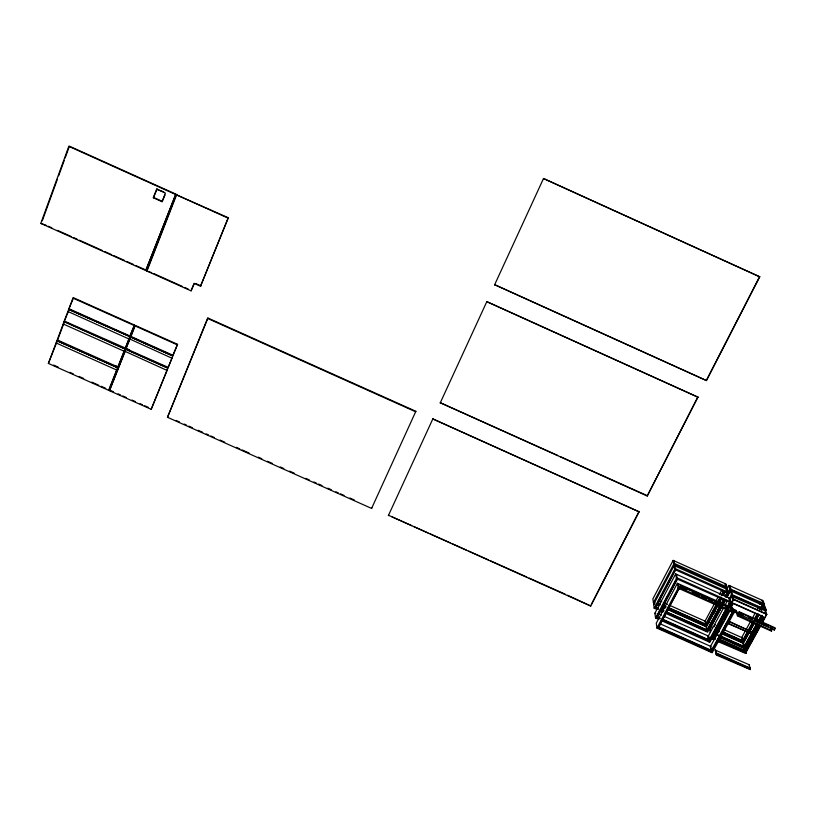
<?xml version="1.0" encoding="UTF-8"?>
<svg xmlns="http://www.w3.org/2000/svg" width="816" height="816" viewBox="0 0 816 816"><rect width="100%" height="100%" fill="white"/><g stroke="black" fill="none" stroke-linecap="round" stroke-linejoin="round"><path stroke-width="1.22" d="M57.528 340.027L117.983 367.027M759.767 276.808L543.507 178.51L759.767 276.808L706.493 380.582L494.629 284.682L706.493 380.582M168.229 367.384L125.929 348.667L130.142 338.65M171.788 358.142L129.713 338.977L130.509 336.937M129.713 338.977L130.152 338.507M697.966 397.178L486.815 301.655L697.966 397.178L647.231 496.006L440.283 402.737L557.675 455.44M639.112 511.816L432.837 418.914L639.112 511.816L590.743 606.033L388.477 515.263M125.705 349.238L124.868 351.574L125.256 350.931M40.8 223.411L68.819 146.35L69.431 146.186L175.828 194.116L145.768 270.524L40.8 223.411L46.043 225.216M42.299 220.779L57.365 179.336M58.66 175.787L64.26 160.395M65.117 158.018L68.993 147.37M56.712 342.241L56.192 342.985L116.678 370.015L117.188 369.271L109.15 389.875L108.61 390.323L48.379 363.426L72.93 298.085L73.511 297.738L134.467 325.033L129.877 335.988L69.003 308.744L73.073 298.931M56.743 342.363L48.379 363.426M68.105 312.151L64.352 321.116L125.44 348.116L129.305 338.12L128.816 338.915L68.126 311.569M415.864 411.295L415.681 411.784L207.529 318.413L167.494 417.292L371.596 508.419L415.864 411.295L207.958 318.046L207.529 318.413M165.046 195.014L162.058 201.705L153.337 197.788L156.662 189.149L163.7 191.872M153.337 197.788L157.162 188.924M162.058 201.705L165.383 193.086L156.662 189.149M145.768 270.524L175.828 194.116M146.625 270.912L176.225 194.738L228.276 217.75L200.512 286.243L194.065 283.346L191.066 290.863L146.625 270.912L151.684 272.646M147.594 269.423L176.705 194.514M108.61 390.323L134.467 325.033M124.909 351.268L166.913 370.372L167.392 369.628L151.184 409.326L109.456 390.691L125.929 348.667M130.988 335.896L125.684 349.136L167.759 367.965M130.733 336.365L172.91 355.246L177.541 344.332L135.313 325.421L134.803 325.798L130.489 336.845L172.686 355.817L130.57 336.773M109.456 390.691L125.348 350.921M131.162 336.049L134.854 326.604M371.596 508.419L371.831 507.838M194.086 284.08L191.066 290.863M151.184 409.326L177.541 344.332M200.512 286.243L228.276 217.75M207.958 318.046L167.494 417.292M388.334 515.661L432.837 418.914M440.171 403.053L486.815 301.655M494.567 284.906L543.507 178.51M115.688 365.864L118.085 366.945L124.542 350.421L124.052 351.176L63.322 324.034L63.862 323.269L57.671 339.884M591.304 604.442L639.061 511.418M647.231 496.006L697.864 396.872M706.381 380.287L759.614 276.583M726.005 590.09L727.189 587.887L726.179 584.144L673.139 560.388L652.882 598.893L653.412 602.698L654.677 603.269M673.373 561.031L673.618 561.683M653.412 602.698L673.802 563.978L673.139 560.388M655.921 609.042L654.187 608.267L653.647 604.381L674.291 565.284L673.965 564.182L674.526 564.845L674.047 564.631M674.363 563.978L674.077 560.806M674.434 564.397L674.118 563.336L726.475 586.786L726.25 588.55L725.648 587.877L726.25 588.55M674.526 564.845L674.669 563.958M654.35 604.166L655.044 603.942M674.108 566.661L675.046 565.998L675.342 569.221M655.064 608.206L654.758 607.114M654.187 608.267L674.781 569.231L673.812 565.07M654.891 608.042L658.543 609.134M658.93 600.321L661.817 594.844M662.98 592.661L669.905 579.523M672.792 574.046L675.107 569.67M655.534 607.339L675.179 570.088L674.71 569.874L675.271 570.547L655.595 607.818M727.709 594.028L727.107 593.334L727.709 594.028L727.943 592.232L675.097 568.568L675.648 569.201L675.026 569.884M675.505 570.098L675.648 569.201M657.308 618.803L655.544 618.018L654.881 613.255L675.648 573.934L729.994 598.261L731.258 602.942L728.882 607.318M675.668 575.045L676.617 574.362L677.056 578.411M655.544 618.018L676.484 578.432L675.648 573.934M655.962 617.732L656.513 618.457L655.901 617.273L656.676 617.508M656.268 617.794L659.981 618.905M657.431 615.499L660.96 608.838M662.133 606.614L667.417 596.618M670.354 591.07L675.638 581.074M730.279 603.616L729.667 602.912L730.279 603.616L730.514 601.79L676.801 577.738L677.219 579.309L676.739 579.095L676.984 579.758L656.982 617.569L676.984 579.758M677.219 579.309L677.372 578.391M677.392 583.287L656.268 623.169L656.951 628.096L712.164 652.749L733.931 612.847L732.625 608.012L677.392 583.287L678.249 587.938L656.951 628.096M677.637 583.96L677.892 584.633M660.593 622.271L661.756 620.078M664.652 614.611L667.559 609.144M668.722 606.951L669.875 604.768M672.782 599.291L675.679 593.824M678.83 587.897L678.371 583.726M678.086 589.897L658.41 627.637L678.759 589.285L678.575 587.224L735.451 612.561L736.277 611.051L736.083 610.348L680.432 585.439L679.748 587.642L680.432 585.439M678.331 587.673L679.147 587.887L679.004 588.836L678.504 588.611M671.986 633.767L657.859 628.014M679.004 588.836L679.147 587.887M714.602 603.422L705.034 621.149L705.687 624.148L715.918 605.237M715.795 601.208L718.192 596.782M719.386 594.568L721.783 590.131M725.24 584.807L725.24 583.726L726.24 587.224M717.713 601.902L720.12 597.455M721.324 595.231L723.731 590.784M716.621 604.574L705.901 625.097L716.744 605.044M717.825 602.341L720.232 597.893M721.436 595.67L723.843 591.212M726.485 588.112L725.883 587.438L726.597 587.214M706.758 623.251L710.971 615.468M712.776 612.122L715.785 606.563M718.192 602.116L719.998 598.781M721.793 595.445L724.2 590.998M726.475 586.786L726.005 587.653L673.659 564.213M705.667 625.525L706.37 625.311L668.212 608.246M718.549 601.708L720.956 597.251M722.16 595.027L723.965 591.682M726.005 587.908L726.118 587M706.86 623.699L708.665 620.364M709.869 618.14L711.073 615.917M712.878 612.571L715.285 608.124M718.896 601.443L720.1 599.219M723.109 593.65L724.312 591.427M717.672 605.482L706.37 626.382L667.794 609.134M719.457 602.188L721.242 598.883M723.027 595.588L724.812 592.294M718.366 604.513L706.279 626.841L706.952 629.901L719.916 605.962M719.569 602.279L721.385 598.934M723.19 595.578L725.006 592.232M726.454 589.56L727.229 592.457M708.308 623.669L709.492 621.486M713.633 613.836L715.408 610.552M726.648 589.784L729.014 585.419L763.133 600.698L764.388 604.554L761.369 610.021M729.014 586.49L729.953 585.837L730.738 588.693L730.024 588.917L763.613 603.422L763.429 605.207L762.807 604.513L763.429 605.207M721.099 603.779L723.455 599.434M725.22 596.159L726.995 592.895M720.028 606.41L707.166 630.87L720.151 606.89M721.803 603.136L723.568 599.872M725.342 596.608L727.107 593.334M727.954 593.589L727.342 592.895L728.066 592.671M708.013 629.024L716.856 612.704M718.631 609.44L720.395 606.176M722.16 602.912L723.935 599.648M725.699 596.374L727.464 593.11L675.77 569.966M706.931 631.298L706.258 629.717M721.925 603.626L724.282 599.26M725.465 597.077L727.229 593.813M727.474 593.375L727.586 592.457M708.115 629.493L715.193 616.417M718.733 609.889L719.916 607.706M722.272 603.35L724.047 600.086M728.249 592.467L730.034 589.162L729.014 585.419M726.893 597.139L730.514 590.468L730.269 588.479M707.401 631.513L665.397 612.204M715.204 617.355L716.407 615.131M721.456 606.665L707.645 632.155L665.224 613.193M722.66 604.442L725.067 600.015M726.862 596.69L728.668 593.365L727.637 589.55L674.098 565.57M730.279 589.815L730.748 590.029L730.381 588.907M710.134 628.055L710.134 626.994L710.603 627.198L721.466 607.165M723.272 603.82L725.087 600.484M730.748 590.029L730.861 589.121M710.267 632.42L709.594 629.391L721.538 607.349M723.323 604.044L725.71 599.638M726.913 597.434L730.493 590.825L764.939 606.247L766.214 610.174L764.99 612.377M730.493 591.916L731.442 591.253L732.248 594.16L731.524 594.385L765.571 609.47M723.19 608.593L708.298 636.041L709.165 639.989L725.944 609.083M724.975 605.299L727.352 600.913M714.102 626.78L715.306 624.566M729.137 599.077L731.544 594.65L730.493 590.825M729.657 600.311L732.023 595.955L731.768 593.946M729.994 598.301L731.177 596.129M730.116 598.74L731.891 595.476L731.411 595.262M731.779 595.303L732.258 595.517L731.891 594.385M732.258 595.517L732.37 594.599M732.421 596.629L733.717 599.801L732.421 596.629L732.992 600.025M727.75 605.768L729.545 602.463M662.296 619.946L709.859 641.192L708.9 641.855L709.033 640.897M726.067 609.542L709.379 640.978L726.791 608.93M727.862 606.227L729.667 602.912M732.901 596.843L765.316 610.807L766.54 614.499M710.848 637.99L719.834 621.435M721.038 619.232L726.434 609.297M728.229 605.992L730.514 601.79M727.994 606.716L729.8 603.401M730.045 602.953L730.147 602.014L730.524 603.177M708.788 641.345L709.512 641.121L691.58 633.104M710.95 638.469L712.745 635.154M719.355 623.006L715.754 629.636L719.273 631.074M721.15 619.691L726.556 609.756M727.688 609.501L709.869 642.294L661.929 620.874M713.745 639.703L712.501 637.724L727.484 610.164M729.28 606.859L733.472 599.148L766.775 614.06L762.674 622.21M728.198 609.521L712.603 638.194L715.244 639.295M729.402 607.308L733.594 599.587L766.928 614.509M733.717 599.801L733.135 596.394M712.725 638.704L712.837 637.765L715.122 638.775M722.986 621.731L714.755 637.531L729.065 611.225M724.18 619.538L728.943 610.776M730.728 607.492L733.115 603.106M730.85 607.94L733.237 603.554L763.654 617.171L760.634 622.639M729.943 610.694L710.552 646.323L711.45 650.393L732.187 612.337M711.073 651.78L711.562 651.994M732.309 612.806L711.674 651.423L732.309 612.806L732.799 613.03M657.778 626.433L711.94 650.617L733.176 611.653L733.186 613.081L732.442 613.316M732.697 612.857L732.799 611.898L733.186 613.081M716.785 642.406L712.042 651.107L657.849 626.902M719.753 636.959L727.464 622.822M730.432 617.375L732.207 614.111M711.919 652.086L657.92 627.422L658.175 628.085M749.404 668.314L750.179 669.589L750.281 668.6L716.03 653.412L715.295 650.138L749.231 664.744L749.894 668.539L749.231 664.744M736.726 612.316L738.082 615.652L736.726 612.316L737.338 615.886L771.528 631.186L770.743 627.535M737.215 612.53L737.47 612.082L738.082 615.652M716.03 653.412L715.54 649.689M716.264 654.452L716.387 653.463L716.509 655.115L749.69 669.375M739.225 611.755L738.592 613.969L774.364 629.983L775.2 628.473L774.965 627.749L739.225 611.755L738.592 613.969M750.802 620.996L741.703 637.541L742.54 640.631L752.903 621.792M752.627 617.692L755.045 613.275M757.472 608.869L758.686 606.665M759.9 604.452L761.114 602.249M754.739 618.477L757.177 614.04M759.614 609.613L762.664 604.075M742.57 642.029L742.897 641.733M747.548 632.227L742.805 641.6L753.188 622.741M748.772 630.013L753.046 622.251M754.871 618.926L757.309 614.489M763.674 604.768L763.042 604.085L763.756 603.86M723.608 632.165L743.009 640.835L752.77 623.118M755.208 618.681L757.646 614.254M763.613 603.422L763.133 604.289L729.79 589.356M755.024 619.415L758.074 613.867M760.522 609.43L762.96 604.993M763.205 604.564L763.286 603.646M748.017 632.431L743.141 641.305L722.578 632.114M749.241 630.217L751.067 626.892M748.7 633.022L743.274 642.875L722.262 633.481M749.904 630.829L754.127 623.159M755.942 619.874L758.962 614.407M754.321 623.373L743.294 643.385L744.141 646.527L756.697 623.771M756.157 620.038L759.217 614.479M761.675 610.031L762.899 607.808M763.98 606.91L763.99 605.829L765.184 609.46M758.492 620.517L760.879 616.182M744.039 647.435L744.651 648.159L720.661 636.898M751.454 633.991L744.416 647.516L757.585 623.638M752.648 631.819L756.84 624.23M758.635 620.976L761.624 615.55M751.791 633.736L744.141 647.598L743.672 647.394L744.651 648.159M752.984 631.564L756.575 625.066M758.972 620.731L761.96 615.315M765.428 609.022L764.949 609.899L731.289 594.823M744.172 647.945L743.101 645.283M758.778 621.476L761.777 616.049M766.051 614.285L765.102 609.256M751.924 634.205L744.743 647.21L720.548 636.398M754.922 628.779L756.718 625.525M759.706 620.109L760.9 617.936M744.671 649.291L758.288 624.515M760.114 621.211L762.552 616.794M718.233 639.091L744.957 651.025L759.288 624.352M760.492 622.169L763.654 617.171M744.957 651.025L759.431 624.821M760.104 626.137L745.538 652.494L745.814 653.494L717.142 641.223M762.532 621.741L766.173 615.152M745.671 652.973L760.859 625.505M745.814 653.494L745.916 652.535L718.539 640.305M750.179 669.589L750.281 668.6M171.88 358.091L172.278 357.357L168.249 367.394M167.698 368.128L125.623 349.299M124.777 348.922L64.199 321.524M64.138 321.688L124.858 348.86M727.841 621.16L754.8 633.216L728.851 621.2M727.811 623.108L752.485 634.144M727.933 623.567L753.607 634.644M658.39 600.29L661.837 601.841M664.142 602.861L667.59 604.401M669.885 605.431L705.503 621.353M724.006 629.626L742.172 637.755M657.676 602.687L659.981 603.718M663.449 605.268L665.754 606.298M668.059 607.328L706.166 624.362L705.718 622.363M709.92 626.045L712.205 627.065M715.622 628.595L717.907 629.615M657.737 603.126L660.042 604.156M663.51 605.707L665.825 606.737M668.131 607.767L706.258 624.811M715.734 629.054L719.161 630.584M657.931 603.33L660.246 604.37M662.561 605.411L664.887 606.441M668.365 608.002L705.463 624.587M715.897 629.248L718.192 630.278M723.935 632.839L742.305 641.05M654.809 602.259L654.106 602.483L654.585 602.687M657.808 603.595L660.113 604.636M662.429 605.666L665.897 607.216M722.701 632.614L743.274 641.804L742.193 641.947M657.431 604.493L659.736 605.523M662.041 606.553L664.336 607.583M709.196 627.637L710.909 628.402M715.448 630.431L718.855 631.961M656.89 604.768L659.216 605.798M662.694 607.359L665.009 608.399M667.325 609.43L706.758 627.055M715.112 630.788L718.549 632.329M721.987 633.869L743.764 643.6M709.594 629.391L710.532 629.809M656.135 607.186L658.41 608.206M660.695 609.226L664.112 610.756M666.386 611.776L707.431 630.115M715.826 633.869L718.131 634.899M720.436 635.929L744.62 646.741L744.049 644.65M656.197 607.634L658.471 608.654M660.756 609.674L663.041 610.694M666.458 612.224L707.533 630.574M715.938 634.338L718.243 635.368M655.238 607.328L657.523 608.348M660.96 609.889L663.245 610.909M666.672 612.439L706.717 630.34L706.268 628.3M720.732 636.602L744.376 647.17M660.827 610.164L663.112 611.184M714.898 634.328L717.203 635.358M56.967 340.568L117.504 367.71M659.41 610.603L662.898 612.163M719.967 637.714L744.916 648.863L745.487 650.995M719.284 639.132L744.824 650.546M720.712 640.856L725.271 642.886M658.124 613.622L661.582 615.162M663.887 616.192L708.778 636.256M718.661 640.825L746.048 653.065M654.881 613.255L655.84 613.683M656.36 616.396L659.838 617.947M662.153 618.987L709.645 640.203M656.431 616.855L659.909 618.406M662.225 619.446L709.747 640.682M662.49 620.109L672.965 624.791M675.291 625.831L689.255 632.063M659.512 623.526L711.042 646.537M715.295 650.138L716.509 655.115M716.275 652.973L750.139 668.09M677.77 636.358L697.425 645.14M699.74 646.17L703.219 647.72M705.524 648.751L710.155 650.821M716.509 654.004L750.424 669.151M716.142 653.912L740.469 664.775M742.733 665.785L750.026 669.049M53.611 365.078L58.242 367.139M69.809 372.31L73.287 373.861M79.07 376.441L83.701 378.502M91.8 382.123L98.736 385.223M101.051 386.254L105.682 388.324M109.997 390.242L113.465 391.792M118.096 393.863L120.411 394.903M122.726 395.933L126.205 397.484M131.988 400.064L135.466 401.615M140.097 403.685L142.412 404.726M144.728 405.756L148.206 407.306M176.072 420.434L179.551 421.984M184.181 424.055L186.497 425.095M188.812 426.125L192.29 427.676M198.084 430.267L202.715 432.337M206.193 433.888L208.508 434.918M210.824 435.948L214.302 437.509M220.085 440.089L224.726 442.16M236.303 447.331L239.782 448.882M242.097 449.912L249.053 453.023M258.315 457.154L261.793 458.704M267.577 461.295L272.218 463.366M280.327 466.976L283.795 468.537M289.588 471.118L294.219 473.188M305.806 478.36L309.284 479.91M313.915 481.981L316.231 483.011M318.546 484.051L322.024 485.602M327.818 488.182L331.286 489.733M335.927 491.803L338.242 492.844M340.558 493.874L344.036 495.424M349.819 498.015L354.46 500.075M391.966 516.824L411.723 525.647M414.049 526.687L427.992 532.909M430.318 533.95L450.085 542.773M452.411 543.813L466.354 550.035M468.68 551.075L488.437 559.898M490.763 560.939L526.799 577.024M529.125 578.065L565.162 594.15M567.487 595.19L590.743 606.033M195.585 283.499L200.96 285.906M48.348 226.246L51.806 227.797M57.559 230.387L71.39 236.589M73.695 237.629L77.153 239.18M79.448 240.21L102.5 250.563M104.795 251.593L111.71 254.694M114.016 255.734L124.389 260.386M126.694 261.416L133.6 264.527M135.905 265.557L146.278 270.208M153.959 273.666L182.407 286.436M184.691 287.456L188.098 288.986M560 456.481L647.17 495.618M762.43 600.923L762.195 600.28L763.378 603.85M673.802 563.978L674.75 564.407M726.24 587.469L727.189 587.887M730.034 589.162L730.983 589.591M763.439 604.126L764.388 604.554M72.93 298.085L133.946 325.411M134.803 325.798L177.072 344.729M674.781 569.231L675.74 569.66M727.709 592.936L728.668 593.365M731.544 594.65L732.493 595.078M765.255 609.746L766.214 610.174M729.269 598.485L729.025 597.832L729.79 602.014L730.636 602.239M734.237 603.616L762.379 616.213M676.484 578.432L677.464 578.86M730.279 602.514L731.258 602.942M676.331 578.636L730.391 602.687M68.748 309.213L129.662 336.559M130.417 337.008L172.604 355.888M731.891 608.236L731.636 607.573L732.431 611.888L733.298 612.122M680.554 586.112L736.277 611.051M739.418 612.459L775.2 628.473M679.616 586.969L686.572 590.08M692.366 592.671L699.322 595.782M701.638 596.822L706.279 598.893M708.594 599.933L712.072 601.484M714.388 602.524L722.507 606.155M725.985 607.716L728.3 608.746M730.616 609.787L735.257 611.857L735.451 612.561M739.541 613.785L742.999 615.325M748.762 617.906L752.219 619.456M754.525 620.486L768.356 626.678M770.661 627.708L774.364 629.983M678.249 587.938L679.238 588.377M732.941 612.408L733.931 612.847M678.086 588.132L733.054 612.571M738.327 615.203L771.773 630.737M126.215 348.442L129.632 349.972M68.819 146.35L175.358 194.351M176.225 194.738L227.858 218.005M153.847 197.554L162.547 201.47M770.6 628.381L771.528 631.186M730.514 590.468L730.034 590.254M742.448 638.785L743.009 640.835M743.06 643.814L743.621 645.915M713.082 638.408L713.194 638.918M716.519 653.636L716.754 654.667M712.501 637.306L712.96 639.356M708.992 637.245L709.43 639.214M711.491 648.577L711.94 650.617M709.512 641.121L709.624 641.631M709.277 641.56L708.064 636.48L708.257 638.887M710.308 646.762L710.756 648.802M678.759 589.285L678.259 589.07M117.565 367.547L56.906 340.731L117.565 367.547M129.724 336.396L68.687 309.376L129.724 336.396"/></g></svg>
